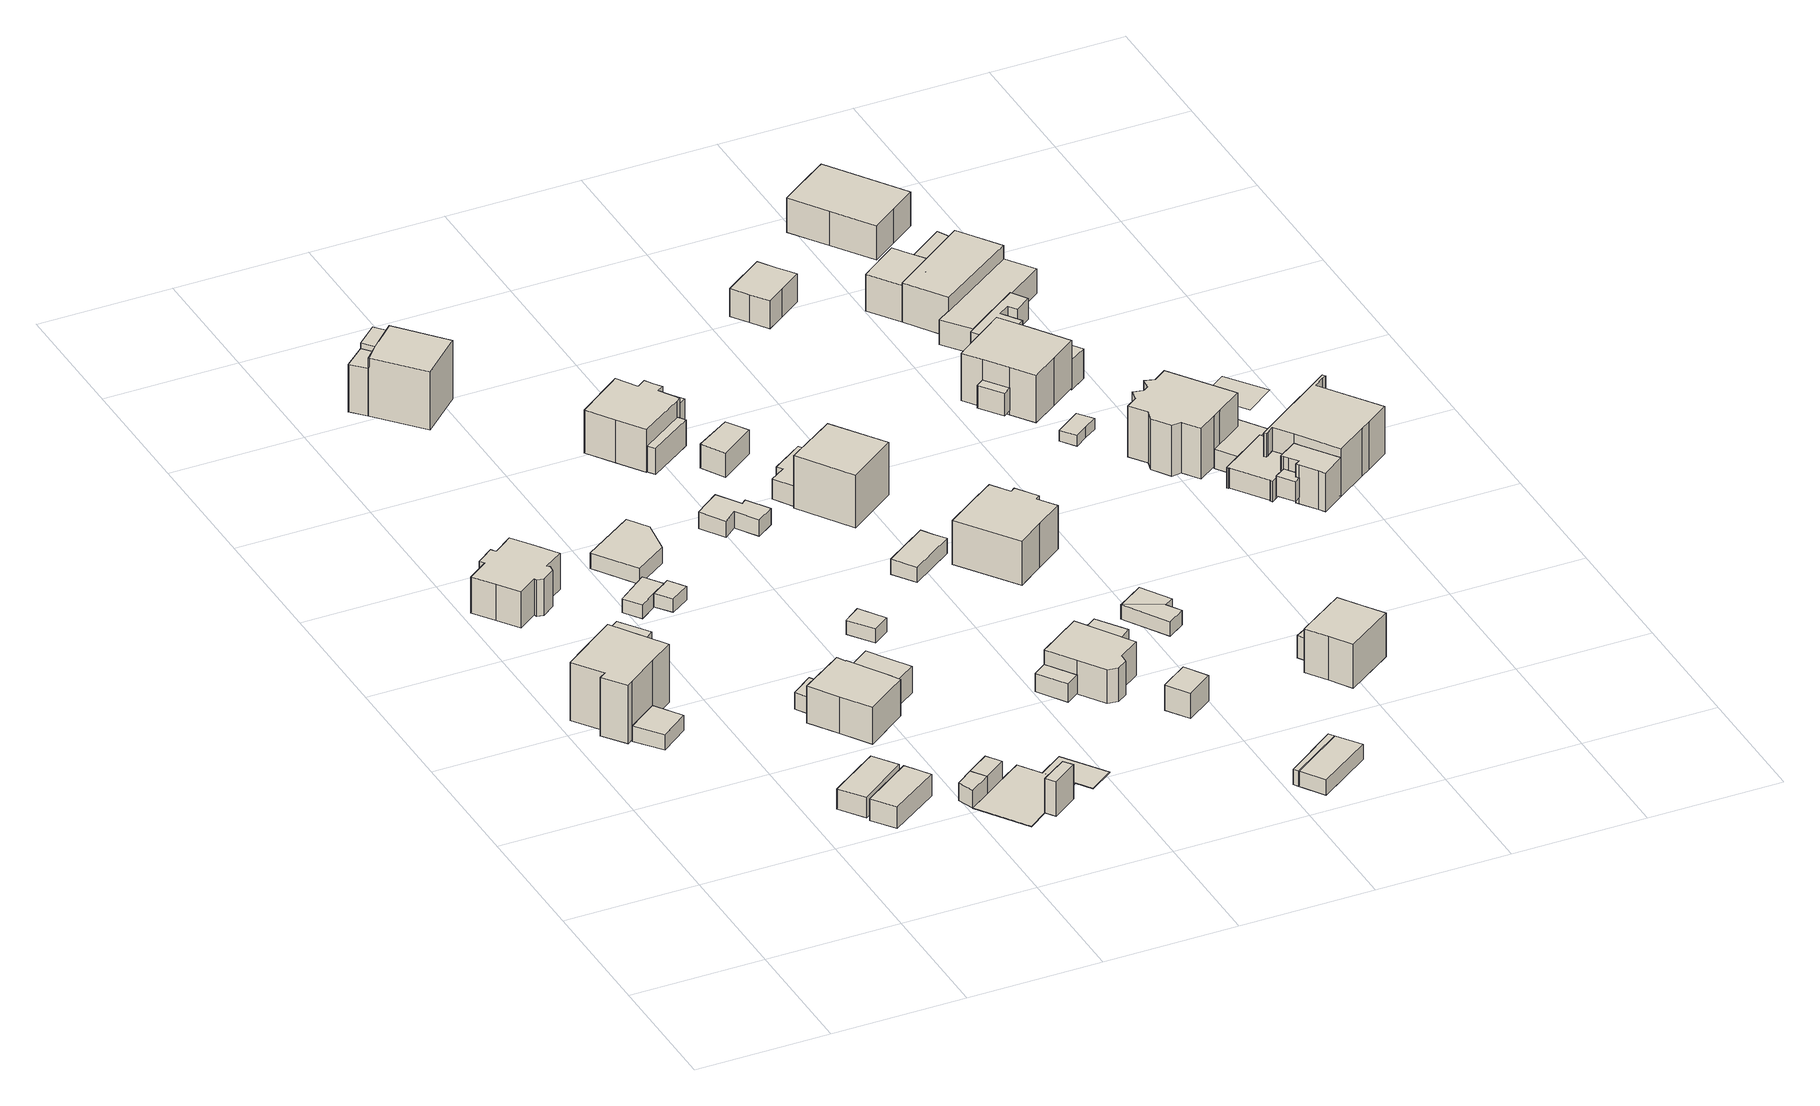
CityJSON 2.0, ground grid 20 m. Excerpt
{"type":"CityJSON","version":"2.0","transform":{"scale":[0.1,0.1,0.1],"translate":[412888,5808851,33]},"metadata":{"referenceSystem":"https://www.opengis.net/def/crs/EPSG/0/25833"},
"CityObjects":{
"building1":{"type":"Building","attributes":{"Gemeindeschluessel":"11000009","BezugspunktDach":"2200","function":"31001_2000","measuredHeight":2.37,"storeysAboveGround":1},"address":[{"country":"Germany","locality":"Berlin","thoroughfareNumber":"21 (1)","thoroughfareName":"Im Haselwinkel"}],"geometry":[{"type":"Solid","lod":"1","boundaries":[[[[0,1,2,3]],[[4,5,6,7]],[[4,7,3,2]],[[5,4,2,1]],[[6,5,1,0]],[[7,6,0,3]]]]}]},
"building2":{"type":"Building","attributes":{"Gemeindeschluessel":"11000009","function":"31001_1010"},"address":[{"country":"Germany","locality":"Berlin","thoroughfareNumber":"21","thoroughfareName":"Im Haselwinkel"}],"children":["building2-1","building2-2","building2-3"]},
"building2-1":{"type":"BuildingPart","attributes":{"BezugspunktDach":"2200","measuredHeight":11.7,"storeysAboveGround":2},"parents":["building2"],"geometry":[{"type":"MultiSurface","lod":"1","boundaries":[[[8,9,10,11,12,13,14,15,16,17,18]],[[19,20,21,22,23,24,25,26,27,28,29]],[[19,29,18,17]],[[30,31,32,17,16]],[[20,19,33,34,35]],[[21,20,16,15]],[[36,37,15,14]],[[23,22,14,13]],[[24,23,13,12]],[[25,24,12,11]],[[26,25,11,10]],[[27,26,10,9]],[[28,27,9,8]],[[29,28,8,18]],[[35,34,33,32,31,30]],[[38,22,21,37,36]]]}]},
"building2-2":{"type":"BuildingPart","attributes":{"BezugspunktDach":"2200","measuredHeight":8.21,"storeysAboveGround":2},"parents":["building2"],"geometry":[{"type":"MultiSurface","lod":"1","boundaries":[[[36,39,40,37]],[[41,42,22,21]],[[41,21,37,40]],[[42,41,40,39]],[[22,42,39,36]],[[21,22,43,36,37]]]}]},
"building2-3":{"type":"BuildingPart","attributes":{"BezugspunktDach":"2200","measuredHeight":1.68,"storeysAboveGround":2},"parents":["building2"],"geometry":[{"type":"Solid","lod":"1","boundaries":[[[[31,30,44,45]],[[46,34,33,47]],[[46,47,45,44]],[[34,46,44,30]],[[47,33,31,45]],[[34,30,31,33]]]]}]},
"building3":{"type":"Building","attributes":{"Gemeindeschluessel":"11000009","BezugspunktDach":"2200","function":"31001_1010","measuredHeight":8.42,"storeysAboveGround":1},"address":[{"country":"Germany","locality":"Berlin","thoroughfareNumber":"33","thoroughfareName":"Waldstraße"}],"geometry":[{"type":"Solid","lod":"1","boundaries":[[[[48,49,50,51,52,53,54,55,56,57,58,59,60,61,62,63]],[[64,65,66,67,68,69,70,71,72,73,74,75,76,77,78,79]],[[64,79,63,62]],[[65,64,62,61]],[[66,65,61,60]],[[67,66,60,59]],[[68,67,59,58]],[[69,68,58,57]],[[70,69,57,56]],[[71,70,56,55]],[[72,71,55,54]],[[73,72,54,53]],[[74,73,53,52]],[[75,74,52,51]],[[76,75,51,50]],[[77,76,50,49]],[[78,77,49,48]],[[79,78,48,63]]]]}]},
"building4":{"type":"Building","attributes":{"Gemeindeschluessel":"11000009","BezugspunktDach":"2200","function":"31001_2000","measuredHeight":4.04,"storeysAboveGround":1},"address":[{"country":"Germany","locality":"Berlin","thoroughfareNumber":"23 (1)","thoroughfareName":"Im Haselwinkel"}],"geometry":[{"type":"Solid","lod":"1","boundaries":[[[[80,81,82,83]],[[84,85,86,87]],[[84,87,83,82]],[[85,84,82,81]],[[86,85,81,80]],[[87,86,80,83]]]]}]},
"building5":{"type":"Building","attributes":{"Gemeindeschluessel":"11000009","BezugspunktDach":"2200","function":"31001_2000","measuredHeight":3.96,"storeysAboveGround":1},"address":[{"country":"Germany","locality":"Berlin","thoroughfareNumber":"25 (2)","thoroughfareName":"Im Haselwinkel"}],"geometry":[{"type":"Solid","lod":"1","boundaries":[[[[88,89,90,91,92]],[[93,94,95,96,97]],[[93,97,92,91]],[[94,93,91,90]],[[95,94,90,89]],[[96,95,89,88]],[[97,96,88,92]]]]}]},
"building6":{"type":"Building","attributes":{"Gemeindeschluessel":"11000009","BezugspunktDach":"2200","function":"31001_2723","measuredHeight":2.25,"storeysAboveGround":1},"address":[{"country":"Germany","locality":"Berlin","thoroughfareNumber":"33 (1)","thoroughfareName":"Waldstraße"}],"geometry":[{"type":"Solid","lod":"1","boundaries":[[[[98,99,100,101,102]],[[103,104,105,106,107]],[[103,107,102,101]],[[104,103,101,100]],[[105,104,100,99]],[[106,105,99,98]],[[107,106,98,102]]]]}]},
"building7":{"type":"Building","attributes":{"Gemeindeschluessel":"11000009","BezugspunktDach":"2200","function":"51009_1610","measuredHeight":2.78,"storeysAboveGround":0},"address":[{"country":"Germany","locality":"Berlin"}],"geometry":[{"type":"Solid","lod":"1","boundaries":[[[[108,109,110,111]],[[112,113,114,115]],[[112,115,111,110]],[[113,112,110,109]],[[114,113,109,108]],[[115,114,108,111]]]]}]},
"building8":{"type":"Building","attributes":{"Gemeindeschluessel":"11000009","BezugspunktDach":"2200","function":"31001_2000","measuredHeight":2.12,"storeysAboveGround":1},"address":[{"country":"Germany","locality":"Berlin","thoroughfareNumber":"21 (2)","thoroughfareName":"Im Haselwinkel"}],"geometry":[{"type":"Solid","lod":"1","boundaries":[[[[116,117,118,100,99]],[[119,120,121,122,123]],[[119,123,99,100]],[[120,119,100,118]],[[121,120,118,117]],[[122,121,117,116]],[[123,122,116,99]]]]}]},
"building9":{"type":"Building","attributes":{"Gemeindeschluessel":"11000009","function":"31001_1010"},"address":[{"country":"Germany","locality":"Berlin","thoroughfareNumber":"23","thoroughfareName":"Im Haselwinkel"}],"children":["building9-1","building9-2","building9-3"]},
"building9-1":{"type":"BuildingPart","attributes":{"BezugspunktDach":"2200","measuredHeight":8.36,"storeysAboveGround":2},"parents":["building9"],"geometry":[{"type":"MultiSurface","lod":"1","boundaries":[[[124,125,126,127,128,129,130,131,132,133]],[[134,135,136,137,138,139,140,141,142,143]],[[134,143,133,132],[144,145,146,147]],[[135,134,132,131]],[[136,135,131,130]],[[148,149,130,129]],[[138,150,148,137,129,128]],[[139,138,128,127]],[[140,139,127,126]],[[141,140,126,125]],[[142,141,125,124]],[[143,142,124,133]],[[146,145,144,147]],[[137,136,149,148]],[[137,148,150,138]]]}]},
"building9-2":{"type":"BuildingPart","attributes":{"BezugspunktDach":"2200","measuredHeight":5.38,"storeysAboveGround":2},"parents":["building9"],"geometry":[{"type":"Solid","lod":"1","boundaries":[[[[148,150,151,152,153,149]],[[154,155,156,138,137,136]],[[154,136,149,153]],[[155,154,153,152]],[[156,155,152,151]],[[138,156,151,150]],[[137,138,150,148]],[[136,137,148,149]]]]}]},
"building9-3":{"type":"BuildingPart","attributes":{"BezugspunktDach":"2200","measuredHeight":2.95,"storeysAboveGround":2},"parents":["building9"],"geometry":[{"type":"Solid","lod":"1","boundaries":[[[[147,146,157,158]],[[159,145,144,160]],[[159,160,158,157]],[[145,159,157,146]],[[160,144,147,158]],[[144,145,146,147]]]]}]},
"building10":{"type":"Building","attributes":{"Gemeindeschluessel":"11000009","BezugspunktDach":"2200","function":"31001_2463","measuredHeight":2.49,"storeysAboveGround":1},"address":[{"country":"Germany","locality":"Berlin","thoroughfareNumber":"15 (2)","thoroughfareName":"Bogenstraße"}],"geometry":[{"type":"Solid","lod":"1","boundaries":[[[[161,162,163,164,165]],[[166,167,168,169,170]],[[166,170,165,164]],[[167,166,164,163]],[[168,167,163,162]],[[169,168,162,161]],[[170,169,161,165]]]]}]},
"building11":{"type":"Building","attributes":{"Gemeindeschluessel":"11000009","BezugspunktDach":"2200","function":"51009_1610","measuredHeight":5.38,"storeysAboveGround":0},"address":[{"country":"Germany","locality":"Berlin"}],"geometry":[{"type":"Solid","lod":"1","boundaries":[[[[171,172,173,174]],[[175,176,177,178]],[[175,178,174,173]],[[176,175,173,172]],[[177,176,172,171]],[[178,177,171,174]]]]}]},
"building12":{"type":"Building","attributes":{"Gemeindeschluessel":"11000009","BezugspunktDach":"2200","function":"51009_1610","measuredHeight":0.01,"storeysAboveGround":0},"address":[{"country":"Germany","locality":"Berlin"}]},
"building13":{"type":"Building","attributes":{"Gemeindeschluessel":"11000009","function":"31001_1010"},"address":[{"country":"Germany","locality":"Berlin","thoroughfareNumber":"25","thoroughfareName":"Im Haselwinkel"}],"children":["building13-1","building13-2","building13-3"]},
"building13-1":{"type":"BuildingPart","attributes":{"BezugspunktDach":"2200","measuredHeight":0.1,"storeysAboveGround":2},"parents":["building13"],"geometry":[{"type":"Solid","lod":"1","boundaries":[[[[179,178,175,180,181,182,183,184,185,186,187,112,113,114]],[[188,189,190,191,192,193,194,195,196,197,198,199,200,201]],[[188,201,114,113]],[[189,188,113,112]],[[190,189,112,187]],[[191,190,187,186]],[[192,191,186,185]],[[193,192,185,184]],[[194,193,184,183]],[[195,194,183,182]],[[196,195,182,181]],[[197,196,181,180]],[[198,197,180,175]],[[199,198,175,178]],[[200,199,178,179]],[[201,200,179,114]]]]}]},
"building13-2":{"type":"BuildingPart","attributes":{"BezugspunktDach":"2200","measuredHeight":0.123,"storeysAboveGround":2},"parents":["building13"],"geometry":[{"type":"Solid","lod":"1","boundaries":[[[[180,181,182,183,184]],[[194,195,196,197,193]],[[194,193,184,183]],[[195,194,183,182]],[[196,195,182,181]],[[197,196,181,180]],[[193,197,180,184]]]]}]},
"building13-3":{"type":"BuildingPart","attributes":{"BezugspunktDach":"2200","measuredHeight":2.8,"storeysAboveGround":2},"parents":["building13"],"geometry":[{"type":"Solid","lod":"1","boundaries":[[[[109,202,203,110]],[[187,186,113,112]],[[187,112,110,203]],[[186,187,203,202]],[[113,186,202,109]],[[112,113,109,110]]]]}]},
"building14":{"type":"Building","attributes":{"Gemeindeschluessel":"11000009","function":"31001_1010"},"address":[{"country":"Germany","locality":"Berlin","thoroughfareNumber":"36","thoroughfareName":"Waldstraße"}],"children":["building14-1","building14-2"]},
"building14-1":{"type":"BuildingPart","attributes":{"BezugspunktDach":"2200","measuredHeight":10.94,"storeysAboveGround":2},"parents":["building14"],"geometry":[{"type":"MultiSurface","lod":"1","boundaries":[[[204,205,206,207,208]],[[209,210,211,212,213]],[[209,214,215,216,213,208,207]],[[210,209,207,206]],[[211,210,206,205]],[[212,211,205,204]],[[213,212,204,208]],[[213,216,215,214]]]}]},
"building14-2":{"type":"BuildingPart","attributes":{"BezugspunktDach":"2200","measuredHeight":7.46,"storeysAboveGround":2},"parents":["building14"],"geometry":[{"type":"MultiSurface","lod":"1","boundaries":[[[216,215,217,218]],[[219,214,213,220]],[[219,220,218,217]],[[214,219,217,215]],[[220,213,216,218]],[[221,213,214,215,216]]]}]},
"building15":{"type":"Building","attributes":{"Gemeindeschluessel":"11000009","BezugspunktDach":"2200","function":"51009_1610","measuredHeight":8.36,"storeysAboveGround":0},"address":[{"country":"Germany","locality":"Berlin"}],"geometry":[{"type":"Solid","lod":"1","boundaries":[[[[222,223,224,225]],[[226,210,214,219]],[[226,219,225,224]],[[210,226,224,223]],[[214,210,223,222]],[[219,214,222,225]]]]}]},
"building16":{"type":"Building","attributes":{"Gemeindeschluessel":"11000009","BezugspunktDach":"2200","function":"31001_2723","measuredHeight":2.14,"storeysAboveGround":1},"address":[{"country":"Germany","locality":"Berlin","thoroughfareNumber":"17 (2)","thoroughfareName":"Bogenstraße"}],"geometry":[{"type":"Solid","lod":"1","boundaries":[[[[227,228,229,230]],[[231,232,233,234]],[[231,234,230,229]],[[232,231,229,228]],[[233,232,228,227]],[[234,233,227,230]]]]}]},
"building17":{"type":"Building","attributes":{"Gemeindeschluessel":"11000009","BezugspunktDach":"2200","function":"31001_2000","measuredHeight":2.58,"storeysAboveGround":1},"address":[{"country":"Germany","locality":"Berlin","thoroughfareNumber":"16 (1)","thoroughfareName":"Bogenstraße"}],"geometry":[{"type":"Solid","lod":"1","boundaries":[[[[235,236,237,238,239,240,241,242]],[[243,244,245,246,247,248,249,250]],[[243,250,242,241]],[[244,243,241,240]],[[245,244,240,239]],[[246,245,239,238]],[[247,246,238,237]],[[248,247,237,236]],[[249,248,236,235]],[[250,249,235,242]]]]}]},
"building18":{"type":"Building","attributes":{"Gemeindeschluessel":"11000009","BezugspunktDach":"2200","function":"31001_1010","measuredHeight":9.07,"storeysAboveGround":2},"address":[{"country":"Germany","locality":"Berlin","thoroughfareNumber":"15","thoroughfareName":"Bogenstraße"}],"geometry":[{"type":"Solid","lod":"1","boundaries":[[[[251,252,253,254,255,256,257,258,259,260,261]],[[262,263,264,265,266,267,268,269,270,271,272]],[[262,272,261,260]],[[263,262,260,259]],[[264,263,259,258]],[[265,264,258,257]],[[266,265,257,256]],[[267,266,256,255]],[[268,267,255,254]],[[269,268,254,253]],[[270,269,253,252]],[[271,270,252,251]],[[272,271,251,261]]]]}]},
"building19":{"type":"Building","attributes":{"Gemeindeschluessel":"11000009","BezugspunktDach":"2200","function":"51009_1610","measuredHeight":3.45,"storeysAboveGround":0},"address":[{"country":"Germany","locality":"Berlin"}],"geometry":[{"type":"Solid","lod":"1","boundaries":[[[[273,274,275,276]],[[277,278,279,280]],[[277,280,276,275]],[[278,277,275,274]],[[279,278,274,273]],[[280,279,273,276]]]]}]},
"building20":{"type":"Building","attributes":{"Gemeindeschluessel":"11000009","BezugspunktDach":"2200","function":"51009_1610","measuredHeight":4.13,"storeysAboveGround":0},"address":[{"country":"Germany","locality":"Berlin"}],"geometry":[{"type":"Solid","lod":"1","boundaries":[[[[281,282,283,284]],[[285,286,287,288]],[[285,288,284,283]],[[286,285,283,282]],[[287,286,282,281]],[[288,287,281,284]]]]}]},
"building21":{"type":"Building","attributes":{"Gemeindeschluessel":"11000009","BezugspunktDach":"2200","function":"51009_1610","measuredHeight":5.81,"storeysAboveGround":0},"address":[{"country":"Germany","locality":"Berlin"}],"geometry":[{"type":"Solid","lod":"1","boundaries":[[[[289,290,291,292]],[[293,294,295,296]],[[293,296,292,291]],[[294,293,291,290]],[[295,294,290,289]],[[296,295,289,292]]]]}]},
"building22":{"type":"Building","attributes":{"Gemeindeschluessel":"11000009","BezugspunktDach":"2200","function":"31001_1010","measuredHeight":6.79,"storeysAboveGround":1},"address":[{"country":"Germany","locality":"Berlin","thoroughfareNumber":"18","thoroughfareName":"Bogenstraße"}],"geometry":[{"type":"Solid","lod":"1","boundaries":[[[[297,298,299,300,301,302,303,304,305]],[[306,307,308,309,310,311,312,313,314]],[[306,314,305,304]],[[307,306,304,303]],[[308,307,303,302]],[[309,308,302,301]],[[310,309,301,300]],[[311,310,300,299]],[[312,311,299,298]],[[313,312,298,297]],[[314,313,297,305]]]]}]},
"building23":{"type":"Building","attributes":{"Gemeindeschluessel":"11000009","BezugspunktDach":"2200","function":"31001_2000","measuredHeight":4.58,"storeysAboveGround":1},"address":[{"country":"Germany","locality":"Berlin","thoroughfareNumber":"15 (1)","thoroughfareName":"Bogenstraße"}],"geometry":[{"type":"Solid","lod":"1","boundaries":[[[[315,316,317,318,319]],[[320,321,322,323,324]],[[320,324,319,318]],[[321,320,318,317]],[[322,321,317,316]],[[323,322,316,315]],[[324,323,315,319]]]]}]},
"building24":{"type":"Building","attributes":{"Gemeindeschluessel":"11000009","BezugspunktDach":"2200","function":"31001_2463","measuredHeight":2.59,"storeysAboveGround":1},"address":[{"country":"Germany","locality":"Berlin","thoroughfareNumber":"17 (1)","thoroughfareName":"Bogenstraße"}],"geometry":[{"type":"Solid","lod":"1","boundaries":[[[[325,326,327,328,329]],[[330,331,332,333,334]],[[330,334,329,328]],[[331,330,328,327]],[[332,331,327,326]],[[333,332,326,325]],[[334,333,325,329]]]]}]},
"building25":{"type":"Building","attributes":{"Gemeindeschluessel":"11000009","function":"31001_1010"},"address":[{"country":"Germany","locality":"Berlin","thoroughfareNumber":"16","thoroughfareName":"Bogenstraße"}],"children":["building25-1","building25-2"]},
"building25-1":{"type":"BuildingPart","attributes":{"BezugspunktDach":"2200","measuredHeight":10.27,"storeysAboveGround":2},"parents":["building25"],"geometry":[{"type":"MultiSurface","lod":"1","boundaries":[[[335,336,337,338,339]],[[340,341,342,343,344]],[[340,344,339,338]],[[345,346,340,338,337]],[[342,341,337,336]],[[343,342,336,335]],[[344,343,335,339]],[[341,340,346,345]]]}]},
"building25-2":{"type":"BuildingPart","attributes":{"BezugspunktDach":"2200","measuredHeight":3.25,"storeysAboveGround":2},"parents":["building25"],"geometry":[{"type":"Solid","lod":"1","boundaries":[[[[346,345,347,348,349,350]],[[351,352,353,341,340,354]],[[351,354,350,349]],[[352,351,349,348]],[[353,352,348,347]],[[341,353,347,345]],[[354,340,346,350]],[[340,341,345,346]]]]}]},
"building26":{"type":"Building","attributes":{"Gemeindeschluessel":"11000009","BezugspunktDach":"2200","function":"31001_2000","measuredHeight":3.98,"storeysAboveGround":1},"address":[{"country":"Germany","locality":"Berlin","thoroughfareNumber":"18 (3)","thoroughfareName":"Bogenstraße"}],"geometry":[{"type":"Solid","lod":"1","boundaries":[[[[355,356,357,358]],[[359,360,361,362]],[[359,362,358,357]],[[360,359,357,356]],[[361,360,356,355]],[[362,361,355,358]]]]}]},
"building27":{"type":"Building","attributes":{"Gemeindeschluessel":"11000009","BezugspunktDach":"2200","function":"31001_2463","measuredHeight":1.95,"storeysAboveGround":1},"address":[{"country":"Germany","locality":"Berlin","thoroughfareNumber":"18 (2)","thoroughfareName":"Bogenstraße"}],"geometry":[{"type":"Solid","lod":"1","boundaries":[[[[363,364,365,366]],[[367,368,369,370]],[[367,370,366,365]],[[368,367,365,364]],[[369,368,364,363]],[[370,369,363,366]]]]}]},
"building28":{"type":"Building","attributes":{"Gemeindeschluessel":"11000009","BezugspunktDach":"2200","function":"51009_1610","measuredHeight":2.38,"storeysAboveGround":0},"address":[{"country":"Germany","locality":"Berlin"}],"geometry":[{"type":"Solid","lod":"1","boundaries":[[[[371,372,373,374]],[[375,376,377,378]],[[375,378,374,373]],[[376,375,373,372]],[[377,376,372,371]],[[378,377,371,374]]]]}]},
"building29":{"type":"Building","attributes":{"Gemeindeschluessel":"11000009","BezugspunktDach":"2200","function":"31001_1010","measuredHeight":2.37,"storeysAboveGround":1},"address":[{"country":"Germany","locality":"Berlin","thoroughfareNumber":"19 (1)","thoroughfareName":"Bogenstraße"}],"geometry":[{"type":"Solid","lod":"1","boundaries":[[[[379,380,372,371]],[[376,381,382,377]],[[376,377,371,372]],[[381,376,372,380]],[[382,381,380,379]],[[377,382,379,371]]]]}]},
"building30":{"type":"Building","attributes":{"Gemeindeschluessel":"11000009","BezugspunktDach":"2200","function":"31001_1010","measuredHeight":9.37,"storeysAboveGround":2},"address":[{"country":"Germany","locality":"Berlin","thoroughfareNumber":"17","thoroughfareName":"Bogenstraße"}],"geometry":[{"type":"Solid","lod":"1","boundaries":[[[[383,384,385,386,387,388,389,390,391,392]],[[393,394,395,396,397,398,399,400,401,402]],[[393,402,392,391]],[[394,393,391,390]],[[395,394,390,389]],[[396,395,389,388]],[[397,396,388,387]],[[398,397,387,386]],[[399,398,386,385]],[[400,399,385,384]],[[401,400,384,383]],[[402,401,383,392]]]]}]},
"building31":{"type":"Building","attributes":{"Gemeindeschluessel":"11000009","function":"31001_1010"},"address":[{"country":"Germany","locality":"Berlin","thoroughfareNumber":"18 (1)","thoroughfareName":"Bogenstraße"}],"children":["building31-1","building31-2"]},
"building31-1":{"type":"BuildingPart","attributes":{"BezugspunktDach":"2200","measuredHeight":2.2,"storeysAboveGround":1},"parents":["building31"],"geometry":[{"type":"Solid","lod":"1","boundaries":[[[[403,404,405,406]],[[407,408,409,410]],[[407,410,406,405]],[[408,407,405,404]],[[409,408,404,403]],[[410,409,403,406]]]]}]},
"building31-2":{"type":"BuildingPart","attributes":{"BezugspunktDach":"2200","measuredHeight":2.34,"storeysAboveGround":1},"parents":["building31"],"geometry":[{"type":"MultiSurface","lod":"1","boundaries":[[[411,412,413,414]],[[409,415,416,410]],[[417,403,406,414,413]],[[415,409,413,412]],[[416,415,412,411]],[[410,416,411,414]],[[409,410,406,403,417]]]}]},
"building32":{"type":"Building","attributes":{"Gemeindeschluessel":"11000009","function":"31001_1010"},"address":[{"country":"Germany","locality":"Berlin","thoroughfareNumber":"19","thoroughfareName":"Bogenstraße"}],"children":["building32-1","building32-2"]},
"building32-1":{"type":"BuildingPart","attributes":{"BezugspunktDach":"2200","measuredHeight":8.76,"storeysAboveGround":2},"parents":["building32"],"geometry":[{"type":"Solid","lod":"1","boundaries":[[[[418,419,420,421,422,423]],[[424,425,426,427,428,429]],[[424,429,423,422],[430,431,432,433]],[[425,424,422,421]],[[426,425,421,420]],[[427,426,420,419]],[[428,427,419,418]],[[429,428,418,423]],[[432,431,430,433]]]]}]},
"building32-2":{"type":"BuildingPart","attributes":{"BezugspunktDach":"2200","measuredHeight":3.46,"storeysAboveGround":2},"parents":["building32"],"geometry":[{"type":"Solid","lod":"1","boundaries":[[[[433,432,434,435]],[[436,431,430,437]],[[436,437,435,434]],[[431,436,434,432]],[[437,430,433,435]],[[430,431,432,433]]]]}]},
"building33":{"type":"Building","attributes":{"Gemeindeschluessel":"11000009","BezugspunktDach":"2200","function":"31001_1313","measuredHeight":5.63,"storeysAboveGround":1},"address":[{"country":"Germany","locality":"Berlin","thoroughfareNumber":"14","thoroughfareName":"Bogenstraße"}],"geometry":[{"type":"Solid","lod":"1","boundaries":[[[[438,439,440,441,442,443,444,445]],[[446,447,448,449,450,451,452,453]],[[446,453,445,444]],[[447,446,444,443]],[[448,447,443,442]],[[449,448,442,441]],[[450,449,441,440]],[[451,450,440,439]],[[452,451,439,438]],[[453,452,438,445]]]]}]},
"building34":{"type":"Building","attributes":{"Gemeindeschluessel":"11000009","BezugspunktDach":"2200","function":"51009_1610","measuredHeight":3.52,"storeysAboveGround":0},"address":[{"country":"Germany","locality":"Berlin"}],"geometry":[{"type":"Solid","lod":"1","boundaries":[[[[454,455,456,457]],[[458,459,460,461]],[[458,461,457,456]],[[459,458,456,455]],[[460,459,455,454]],[[461,460,454,457]]]]}]},
"building35":{"type":"Building","attributes":{"Gemeindeschluessel":"11000009","BezugspunktDach":"2200","function":"31001_2000","measuredHeight":2.5,"storeysAboveGround":1},"address":[{"country":"Germany","locality":"Berlin","thoroughfareNumber":"12 (2)","thoroughfareName":"Bogenstraße"}],"geometry":[{"type":"Solid","lod":"1","boundaries":[[[[462,463,464,465,466,467]],[[468,469,470,471,472,473]],[[468,473,467,466]],[[469,468,466,465]],[[470,469,465,464]],[[471,470,464,463]],[[472,471,463,462]],[[473,472,462,467]]]]}]},
"building36":{"type":"Building","attributes":{"Gemeindeschluessel":"11000009","function":"31001_1010"},"address":[{"country":"Germany","locality":"Berlin","thoroughfareNumber":"12","thoroughfareName":"Bogenstraße"}],"children":["building36-1","building36-2","building36-3"]},
"building36-1":{"type":"BuildingPart","attributes":{"BezugspunktDach":"2200","measuredHeight":9.54,"storeysAboveGround":2},"parents":["building36"],"geometry":[{"type":"MultiSurface","lod":"1","boundaries":[[[474,475,476,477,478,479,480,481,482]],[[483,484,485,486,487,488,489,490,491]],[[483,491,482,481]],[[484,483,481,480]],[[485,484,480,479]],[[486,492,493,485,479,478]],[[487,486,478,477]],[[488,487,477,476]],[[489,488,476,475]],[[494,495,496,475,474]],[[490,489,497,498,499]],[[491,490,474,482]],[[485,493,492,486]],[[499,498,497,496,495,494]]]}]},
"building36-2":{"type":"BuildingPart","attributes":{"BezugspunktDach":"2200","measuredHeight":3.68,"storeysAboveGround":2},"parents":["building36"],"geometry":[{"type":"Solid","lod":"1","boundaries":[[[[500,496,495,501]],[[499,498,502,503]],[[499,503,501,495]],[[502,498,496,500]],[[503,502,500,501]],[[499,495,496,498]]]]}]},
"building36-3":{"type":"BuildingPart","attributes":{"BezugspunktDach":"2200","measuredHeight":4.65,"storeysAboveGround":2},"parents":["building36"],"geometry":[{"type":"MultiSurface","lod":"1","boundaries":[[[492,504,505,493]],[[506,507,508,509]],[[506,509,493,505]],[[507,506,505,504]],[[508,507,504,492]],[[509,508,486,485]],[[485,486,492,493]]]}]},
"building37":{"type":"Building","attributes":{"Gemeindeschluessel":"11000009","BezugspunktDach":"2200","function":"51009_1610","measuredHeight":2.63,"storeysAboveGround":0},"address":[{"country":"Germany","locality":"Berlin"}],"geometry":[{"type":"Solid","lod":"1","boundaries":[[[[510,511,512,513,514]],[[515,516,517,518,519]],[[515,519,514,513]],[[516,515,513,512]],[[517,516,512,511]],[[518,517,511,510]],[[519,518,510,514]]]]}]},
"building38":{"type":"Building","attributes":{"Gemeindeschluessel":"11000009","BezugspunktDach":"2200","function":"31001_2000","measuredHeight":3.32,"storeysAboveGround":1},"address":[{"country":"Germany","locality":"Berlin","thoroughfareNumber":"12 (1)","thoroughfareName":"Bogenstraße"}],"geometry":[{"type":"Solid","lod":"1","boundaries":[[[[513,512,520,521,522,523,524,525,526,527,528]],[[529,530,531,532,533,534,535,536,537,538,539]],[[529,539,528,527]],[[530,529,527,526]],[[531,530,526,525]],[[532,531,525,524]],[[533,532,524,523]],[[534,533,523,522]],[[535,534,522,521]],[[536,535,521,520]],[[537,536,520,512]],[[538,537,512,513]],[[539,538,513,528]]]]}]},
"building39":{"type":"Building","attributes":{"Gemeindeschluessel":"11000009","BezugspunktDach":"2200","function":"31001_1010","measuredHeight":10.97,"storeysAboveGround":2},"address":[{"country":"Germany","locality":"Berlin","thoroughfareNumber":"11","thoroughfareName":"Bogenstraße"}],"geometry":[{"type":"Solid","lod":"1","boundaries":[[[[540,541,542,543,544,545,546,547,548,549,550,551,552,553,554,555,556,557]],[[558,559,560,561,562,563,564,565,566,567,568,569,570,571,572,573,574,575]],[[558,575,557,556]],[[559,558,556,555]],[[560,559,555,554]],[[561,560,554,553]],[[562,561,553,552]],[[563,562,552,551]],[[564,563,551,550]],[[565,564,550,549]],[[566,565,549,548]],[[567,566,548,547]],[[568,567,547,546]],[[569,568,546,545]],[[570,569,545,544]],[[571,570,544,543]],[[572,571,543,542]],[[573,572,542,541]],[[574,573,541,540]],[[575,574,540,557]]]]}]},
"building40":{"type":"Building","attributes":{"Gemeindeschluessel":"11000009","function":"31001_1010"},"address":[{"country":"Germany","locality":"Berlin","thoroughfareNumber":"13","thoroughfareName":"Bogenstraße"}],"children":["building40-1","building40-2"]},
"building40-1":{"type":"BuildingPart","attributes":{"BezugspunktDach":"2200","measuredHeight":6.91,"storeysAboveGround":1},"parents":["building40"],"geometry":[{"type":"Solid","lod":"1","boundaries":[[[[576,577,578,579,580]],[[581,582,583,584,585]],[[581,585,580,579]],[[582,581,579,578]],[[583,582,578,577]],[[584,583,577,576]],[[585,584,576,580]]]]}]},
"building40-2":{"type":"BuildingPart","attributes":{"BezugspunktDach":"2200","measuredHeight":6.07,"storeysAboveGround":1},"parents":["building40"],"geometry":[{"type":"Solid","lod":"1","boundaries":[[[[586,587,588,589,590,591]],[[592,593,581,594,585,595]],[[592,595,591,590]],[[593,592,590,589]],[[581,593,589,588]],[[594,581,588,587]],[[585,594,587,586]],[[595,585,586,591]]]]}]},
"building41":{"type":"Building","attributes":{"Gemeindeschluessel":"11000009","BezugspunktDach":"2200","function":"31001_2463","measuredHeight":3.19,"storeysAboveGround":1},"address":[{"country":"Germany","locality":"Berlin","thoroughfareNumber":"10 (2)","thoroughfareName":"Bogenstraße"}],"geometry":[{"type":"Solid","lod":"1","boundaries":[[[[596,597,598,599,600,601,602,603,604,605,606,607,608,609,610,611,612]],[[613,614,615,616,617,618,619,620,621,622,623,624,625,626,627,628,629]],[[613,629,612,611]],[[614,613,611,610]],[[615,614,610,609]],[[616,615,609,608]],[[617,616,608,607]],[[618,617,607,606]],[[619,618,606,605]],[[620,619,605,604]],[[621,620,604,603]],[[622,621,603,602]],[[623,622,602,601]],[[624,623,601,600]],[[625,624,600,599]],[[626,625,599,598]],[[627,626,598,597]],[[628,627,597,596]],[[629,628,596,612]]]]}]},
"building42":{"type":"Building","attributes":{"Gemeindeschluessel":"11000009","BezugspunktDach":"2200","function":"51009_1610","measuredHeight":3.12,"storeysAboveGround":0},"address":[{"country":"Germany","locality":"Berlin"}],"geometry":[{"type":"Solid","lod":"1","boundaries":[[[[630,631,632,633,634,635]],[[636,637,638,639,640,641]],[[636,641,635,634]],[[637,636,634,633]],[[638,637,633,632]],[[639,638,632,631]],[[640,639,631,630]],[[641,640,630,635]]]]}]},
"building43":{"type":"Building","attributes":{"Gemeindeschluessel":"11000009","BezugspunktDach":"2200","function":"31001_2000","measuredHeight":3.92,"storeysAboveGround":1},"address":[{"country":"Germany","locality":"Berlin","thoroughfareNumber":"13 (1)","thoroughfareName":"Bogenstraße"}],"geometry":[{"type":"Solid","lod":"1","boundaries":[[[[642,643,644,645,646,647]],[[648,649,650,651,652,653]],[[648,653,647,646]],[[649,648,646,645]],[[650,649,645,644]],[[651,650,644,643]],[[652,651,643,642]],[[653,652,642,647]]]]}]},
"building44":{"type":"Building","attributes":{"Gemeindeschluessel":"11000009","BezugspunktDach":"2200","function":"51009_1610","measuredHeight":5.59,"storeysAboveGround":0},"address":[{"country":"Germany","locality":"Berlin"}],"geometry":[{"type":"Solid","lod":"1","boundaries":[[[[654,655,656,657,658]],[[659,660,661,662,663]],[[659,663,658,657]],[[660,659,657,656]],[[661,660,656,655]],[[662,661,655,654]],[[663,662,654,658]]]]}]},
"building45":{"type":"Building","attributes":{"Gemeindeschluessel":"11000009","BezugspunktDach":"2200","function":"31001_1010","measuredHeight":5.88,"storeysAboveGround":1},"address":[{"country":"Germany","locality":"Berlin","thoroughfareNumber":"14 (1)","thoroughfareName":"Bogenstraße"}],"geometry":[{"type":"Solid","lod":"1","boundaries":[[[[664,665,666,667,668,669,670]],[[671,672,673,674,675,676,677]],[[671,677,670,669]],[[672,671,669,668]],[[673,672,668,667]],[[674,673,667,666]],[[675,674,666,665]],[[676,675,665,664]],[[677,676,664,670]]]]}]},
"building46":{"type":"Building","attributes":{"Gemeindeschluessel":"11000009","BezugspunktDach":"2200","function":"31001_2463","measuredHeight":3.13,"storeysAboveGround":1},"address":[{"country":"Germany","locality":"Berlin","thoroughfareNumber":"11 (1)","thoroughfareName":"Bogenstraße"}],"geometry":[{"type":"Solid","lod":"1","boundaries":[[[[678,679,680,681,682,683]],[[684,685,686,687,688,689]],[[684,689,683,682]],[[685,684,682,681]],[[686,685,681,680]],[[687,686,680,679]],[[688,687,679,678]],[[689,688,678,683]]]]}]},
"building47":{"type":"Building","attributes":{"Gemeindeschluessel":"11000009","function":"31001_1010"},"address":[{"country":"Germany","locality":"Berlin","thoroughfareNumber":"10","thoroughfareName":"Bogenstraße"}],"children":["building47-1","building47-2"]},
"building47-1":{"type":"BuildingPart","attributes":{"BezugspunktDach":"2200","measuredHeight":7.53,"storeysAboveGround":2},"parents":["building47"],"geometry":[{"type":"MultiSurface","lod":"1","boundaries":[[[690,691,692,693,694,695,696,697,698,699,700,701,702,703,704]],[[705,706,707,708,709,710,711,712,713,714,715,716,717,718,719]],[[705,719,704,703]],[[706,705,703,702]],[[707,706,702,701]],[[708,707,701,700]],[[709,708,700,699]],[[710,709,699,698]],[[711,710,698,697]],[[712,711,697,696]],[[713,712,696,695]],[[714,713,695,694]],[[720,721,722,723,694,693]],[[724,725,726,725,714,724,727]],[[716,715,693,692]],[[717,716,692,691]],[[718,717,691,690]],[[719,718,690,704]],[[715,725,721,720]],[[726,725,724,722,721]],[[727,724,714,723,722]]]}]},
"building47-2":{"type":"BuildingPart","attributes":{"BezugspunktDach":"2200","measuredHeight":7.3,"storeysAboveGround":2},"parents":["building47"],"geometry":[{"type":"MultiSurface","lod":"1","boundaries":[[[728,729,730,731,732,733,734,723,722,721,720,735]],[[715,725,724,714,736,737,738,739,740,741,742,743]],[[715,743,735,720]],[[736,714,723,734]],[[737,736,734,733]],[[738,737,733,732]],[[739,738,732,731]],[[740,739,731,730]],[[741,740,730,729]],[[742,741,729,728]],[[743,742,728,735]],[[725,715,720,721]],[[724,725,721,722]],[[744,724,722,723,714]]]}]},
"building48":{"type":"Building","attributes":{"Gemeindeschluessel":"11000009","BezugspunktDach":"2200","function":"31001_1010","measuredHeight":0.033,"storeysAboveGround":1},"address":[{"country":"Germany","locality":"Berlin","thoroughfareNumber":"11 (2)","thoroughfareName":"Bogenstraße"}],"geometry":[{"type":"MultiSurface","lod":"1","boundaries":[[[745,746,747,748,749,750]]]}]}
},
"vertices":[
[90,489,45],[133,521,45],[106,560,45],[60,527,45],[106,560,21],[133,521,21],[90,489,21],[60,527,21],
[37,561,116],[26,553,116],[51,520,116],[60,527,116],[106,560,116],[143,586,116],[121,619,116],[91,665,116],[63,645,116],[37,626,116],[6,604,116],[37,626,24],[63,645,24],[91,665,24],[121,619,24],[143,586,24],[106,560,24],[60,527,24],[51,520,24],[26,553,24],[37,561,24],[6,604,24],[63,645,42],[37,626,42],[37,626,32],[37,626,25],[63,645,25],[63,645,30],[121,619,106],[91,665,106],[121,619,94],
[142,637,106],[111,680,106],[111,680,24],[142,637,24],[121,619,56],
[54,657,42],[28,638,42],[54,657,25],[28,638,25],
[23,864,81],[45,833,81],[74,854,81],[76,850,81],[86,848,81],[105,862,81],[106,872,81],[103,875,81],[132,895,81],[110,927,81],[88,958,81],[58,936,81],[53,943,81],[27,924,81],[32,917,81],[1,895,81],[32,917,24],[27,924,24],[53,943,24],[58,936,24],[88,958,24],[110,927,24],[132,895,24],[103,875,24],[106,872,24],[105,862,24],[86,848,24],[76,850,24],[74,854,24],[45,833,24],[23,864,24],[1,895,24],
[252,212,63],[326,265,63],[301,300,63],[226,248,63],[301,300,31],[326,265,31],[252,212,31],[226,248,31],
[279,174,63],[354,225,63],[342,243,63],[330,260,63],[254,207,63],[330,260,29],[342,243,29],[354,225,29],[279,174,29],[254,207,29],
[198,781,48],[223,799,48],[246,815,48],[227,842,48],[180,806,48],[227,842,26],[246,815,26],[223,799,26],[198,781,26],[180,806,26],
[388,171,60],[420,193,60],[405,214,60],[379,195,60],[405,214,32],[420,193,32],[388,171,32],[379,195,32],
[241,776,48],[270,795,48],[253,820,48],[246,815,27],[253,820,27],[270,795,27],[241,776,27],[223,799,27],
[310,414,87],[338,371,87],[401,417,87],[394,428,87],[394,429,87],[375,459,87],[356,489,87],[355,488,87],[348,501,87],[282,456,87],[348,501,29],[355,488,29],[356,489,29],[375,459,29],[394,429,29],[394,428,29],[401,417,29],[338,371,29],[310,414,29],[282,456,29],[298,467,29],[333,490,29],[333,490,55],[298,467,55],[375,459,71],[356,489,71],[394,429,71],
[439,460,71],[420,490,71],[400,521,71],[400,521,29],[420,490,29],[439,460,29],
[315,517,55],[282,493,55],[315,517,29],[282,493,29],
[232,860,49],[281,893,49],[288,945,49],[268,975,49],[190,923,49],[268,975,24],[288,945,24],[281,893,24],[232,860,24],[190,923,24],
[479,105,86],[518,133,86],[508,146,86],[469,119,86],[508,146,32],[518,133,32],[479,105,32],[469,119,32],
[439,97,32],[537,166,32],[552,144,32],[589,170,32],[545,233,32],[508,207,32],[486,239,32],[454,217,32],[439,238,32],[420,193,31],[405,214,31],[439,238,31],[454,217,31],[486,239,31],[508,207,31],[545,233,31],[589,170,31],[552,144,31],[537,166,31],[508,146,31],[469,119,31],[439,97,31],[388,171,31],
[454,217,60],[439,238,60],
[158,1344,96],[218,1399,96],[158,1468,96],[128,1439,96],[99,1410,96],[128,1439,4],[158,1468,4],[218,1399,4],[158,1344,4],[99,1410,4],[128,1438,4],[128,1438,79],[99,1410,79],
[111,1458,79],[80,1431,79],[111,1458,4],[80,1431,4],[99,1410,38],
[128,1438,88],[158,1468,88],[142,1486,88],[111,1458,88],[142,1486,4],
[446,586,54],[471,604,54],[446,641,54],[420,622,54],[446,641,32],[471,604,32],[446,586,32],[420,622,32],
[382,908,53],[402,924,53],[423,892,53],[449,910,53],[427,943,53],[420,937,53],[397,972,53],[359,944,53],[397,972,27],[420,937,27],[427,943,27],[449,910,27],[423,892,27],[402,924,27],[382,908,27],[359,944,27],
[332,1140,91],[359,1101,91],[425,1146,91],[431,1150,91],[413,1179,91],[423,1185,91],[414,1198,91],[407,1209,91],[394,1200,91],[375,1230,91],[305,1179,91],[375,1230,23],[394,1200,23],[407,1209,23],[414,1198,23],[423,1185,23],[413,1179,23],[431,1150,23],[425,1146,23],[359,1101,23],[332,1140,23],[305,1179,23],
[613,346,61],[633,360,61],[605,402,61],[585,388,61],[605,402,32],[633,360,32],[613,346,32],[585,388,32],
[367,1090,65],[433,1135,65],[425,1146,65],[359,1101,65],[425,1146,24],[433,1135,24],[367,1090,24],[359,1101,24],
[431,1150,82],[442,1158,82],[423,1185,82],[413,1179,82],[423,1185,24],[442,1158,24],[431,1150,24],[413,1179,24],
[633,360,84],[659,322,84],[675,320,84],[690,330,84],[691,344,84],[723,367,84],[671,448,84],[638,425,84],[605,402,84],[638,425,31],[671,448,31],[723,367,31],[691,344,31],[690,330,31],[675,320,31],[659,322,31],[633,360,31],[605,402,31],
[446,1042,63],[499,1079,63],[489,1095,63],[479,1111,63],[426,1077,63],[479,1111,25],[489,1095,25],[499,1079,25],[446,1042,25],[426,1077,25],
[560,695,55],[626,741,55],[614,757,55],[603,774,55],[537,728,55],[603,774,31],[614,757,31],[626,741,31],[560,695,31],[537,728,31],
[546,853,111],[620,906,111],[567,982,111],[496,934,111],[493,932,111],[496,934,28],[567,982,28],[620,906,28],[546,853,28],[493,932,28],[567,982,60],[496,934,60],
[542,1020,60],[494,987,60],[500,979,60],[477,964,60],[500,979,28],[494,987,28],[542,1020,28],[477,964,28],
[745,247,67],[785,275,67],[764,309,67],[723,280,67],[764,309,27],[785,275,27],[745,247,27],[723,280,27],
[726,425,51],[749,443,51],[719,486,51],[696,470,51],[719,486,31],[749,443,31],[726,425,31],[696,470,31],
[804,40,49],[884,96,49],[878,104,49],[799,47,49],[878,104,25],[884,96,25],[804,40,25],[799,47,25],
[827,5,49],[909,61,49],[909,61,25],[827,5,25],
[681,627,101],[721,656,101],[762,685,101],[743,712,101],[750,717,101],[728,748,101],[721,743,101],[702,770,101],[661,742,101],[620,713,101],[661,742,32],[702,770,32],[721,743,32],[728,748,32],[750,717,32],[743,712,32],[762,685,32],[721,656,32],[681,627,32],[620,713,32],
[818,475,51],[833,485,51],[806,529,51],[765,501,51],[806,529,29],[833,485,29],[818,475,29],[765,501,29],
[806,435,52],[832,453,52],[818,475,52],[765,501,52],[832,453,29],[806,435,29],[818,475,33],
[953,258,91],[974,226,91],[1046,276,91],[1025,307,91],[1004,338,91],[932,289,91],[1004,338,22],[1025,307,22],[1046,276,22],[974,226,22],[953,258,22],[932,289,22],[951,302,24],[987,327,24],[987,327,59],[951,302,59],
[975,345,59],[938,322,59],[975,345,24],[938,322,24],
[648,1387,53],[666,1362,53],[693,1381,53],[727,1405,53],[720,1415,53],[709,1430,53],[692,1455,53],[631,1412,53],[692,1455,9],[709,1430,9],[720,1415,9],[727,1405,9],[693,1381,9],[666,1362,9],[648,1387,9],[631,1412,9],
[693,1381,45],[727,1405,45],[720,1415,45],[685,1391,45],[720,1415,10],[727,1405,10],[693,1381,10],[685,1391,10],
[897,906,43],[916,920,43],[936,933,43],[919,955,43],[900,941,43],[881,928,43],[900,941,26],[919,955,26],[936,933,26],[916,920,26],[897,906,26],[881,928,26],
[829,1053,96],[853,1020,96],[876,988,96],[916,1015,96],[955,1043,96],[918,1097,96],[890,1137,96],[850,1108,96],[810,1079,96],[850,1108,21],[890,1137,21],[918,1097,21],[955,1043,21],[916,1015,21],[876,988,21],[853,1020,21],[829,1053,21],[810,1079,21],[955,1043,65],[918,1097,65],[829,1053,39],[829,1053,64],[853,1020,64],[853,1020,37],[853,1020,28],[829,1053,28],
[841,1011,64],[817,1044,64],[841,1011,28],[817,1044,28],
[981,1061,65],[943,1115,65],[943,1115,18],[981,1061,18],[955,1043,18],[918,1097,18],
[918,1097,50],[943,1115,50],[915,1155,50],[901,1144,50],[890,1137,50],[901,1144,24],[915,1155,24],[943,1115,24],[918,1097,24],[890,1137,24],
[934,1168,50],[948,1178,50],[929,1206,50],[945,1217,50],[954,1205,50],[978,1223,50],[963,1246,50],[885,1191,50],[874,1183,50],[885,1191,17],[963,1246,17],[978,1223,17],[954,1205,17],[945,1217,17],[929,1206,17],[948,1178,17],[934,1168,17],[915,1155,17],[901,1144,17],[874,1183,17],
[974,850,91],[970,834,91],[988,807,91],[1003,809,91],[1020,784,91],[1049,804,91],[1061,812,91],[1101,840,91],[1097,846,91],[1037,931,91],[1017,917,91],[1002,921,91],[1000,905,91],[997,903,91],[992,900,91],[976,903,91],[974,887,91],[956,875,91],[974,887,11],[976,903,11],[992,900,11],[997,903,11],[1000,905,11],[1002,921,11],[1017,917,11],[1037,931,11],[1097,846,11],[1101,840,11],[1061,812,11],[1049,804,11],[1020,784,11],[1003,809,11],[988,807,11],[970,834,11],[974,850,11],[956,875,11],
[873,1247,67],[993,1329,67],[951,1390,67],[892,1348,67],[833,1306,67],[892,1348,5],[951,1390,5],[993,1329,5],[873,1247,5],[833,1306,5],
[833,1306,63],[871,1314,63],[892,1348,63],[875,1372,63],[860,1394,63],[801,1351,63],[860,1394,5],[875,1372,5],[871,1314,5],[801,1351,5],
[1039,739,49],[1040,740,49],[1076,689,49],[1075,688,49],[1077,685,49],[1085,691,49],[1102,702,49],[1099,705,49],[1128,725,49],[1109,752,49],[1099,744,49],[1096,742,49],[1093,745,49],[1107,755,49],[1128,770,49],[1111,794,49],[1037,742,49],[1111,794,17],[1128,770,17],[1107,755,17],[1093,745,17],[1096,742,17],[1099,744,17],[1109,752,17],[1128,725,17],[1099,705,17],[1102,702,17],[1085,691,17],[1077,685,17],[1075,688,17],[1076,689,17],[1040,740,17],[1039,739,17],[1037,742,17],
[1102,667,52],[1111,674,52],[1108,678,52],[1115,683,52],[1102,702,52],[1085,691,52],[1102,702,21],[1115,683,21],[1108,678,21],[1111,674,21],[1102,667,21],[1085,691,21],
[885,1191,46],[963,1246,46],[1022,1288,46],[993,1329,46],[873,1247,46],[852,1233,46],[873,1247,7],[993,1329,7],[1022,1288,7],[963,1246,7],[885,1191,7],[852,1233,7],
[892,1348,53],[951,1390,53],[945,1404,53],[938,1417,53],[875,1372,53],[938,1417,10],[945,1404,10],[951,1390,10],[892,1348,10],[875,1372,10],
[827,1514,59],[868,1456,59],[906,1483,59],[944,1510,59],[867,1622,59],[828,1595,59],[790,1568,59],[828,1595,5],[867,1622,5],[944,1510,5],[906,1483,5],[868,1456,5],[827,1514,5],[790,1568,5],
[1070,772,39],[1134,816,39],[1108,854,39],[1097,846,39],[1101,840,39],[1049,804,39],[1101,840,8],[1097,846,8],[1108,854,8],[1134,816,8],[1070,772,8],[1049,804,8],
[1096,742,86],[1099,744,86],[1109,752,86],[1128,725,86],[1169,666,86],[1215,698,86],[1230,708,86],[1265,733,86],[1205,819,86],[1221,831,86],[1227,834,86],[1224,838,86],[1128,770,86],[1107,755,86],[1093,745,86],[1107,755,11],[1128,770,11],[1224,838,11],[1227,834,11],[1221,831,11],[1205,819,11],[1265,733,11],[1230,708,11],[1215,698,11],[1169,666,11],[1128,725,11],[1109,752,11],[1099,744,11],[1096,742,11],[1093,745,11],[1128,725,72],[1134,716,72],[1163,675,72],[1169,666,72],[1163,675,11],[1134,716,11],[1134,716,15],[1163,675,37],
[1102,702,72],[1106,696,72],[1115,683,72],[1108,678,72],[1111,674,72],[1128,650,72],[1134,641,72],[1099,705,72],[1134,641,11],[1128,650,11],[1111,674,11],[1108,678,11],[1115,683,11],[1106,696,11],[1102,702,11],[1099,705,11],[1165,672,11],
[1154,912,7],[1198,944,7],[1156,1001,7],[1142,991,7],[1124,978,7],[1112,969,7]
]}
